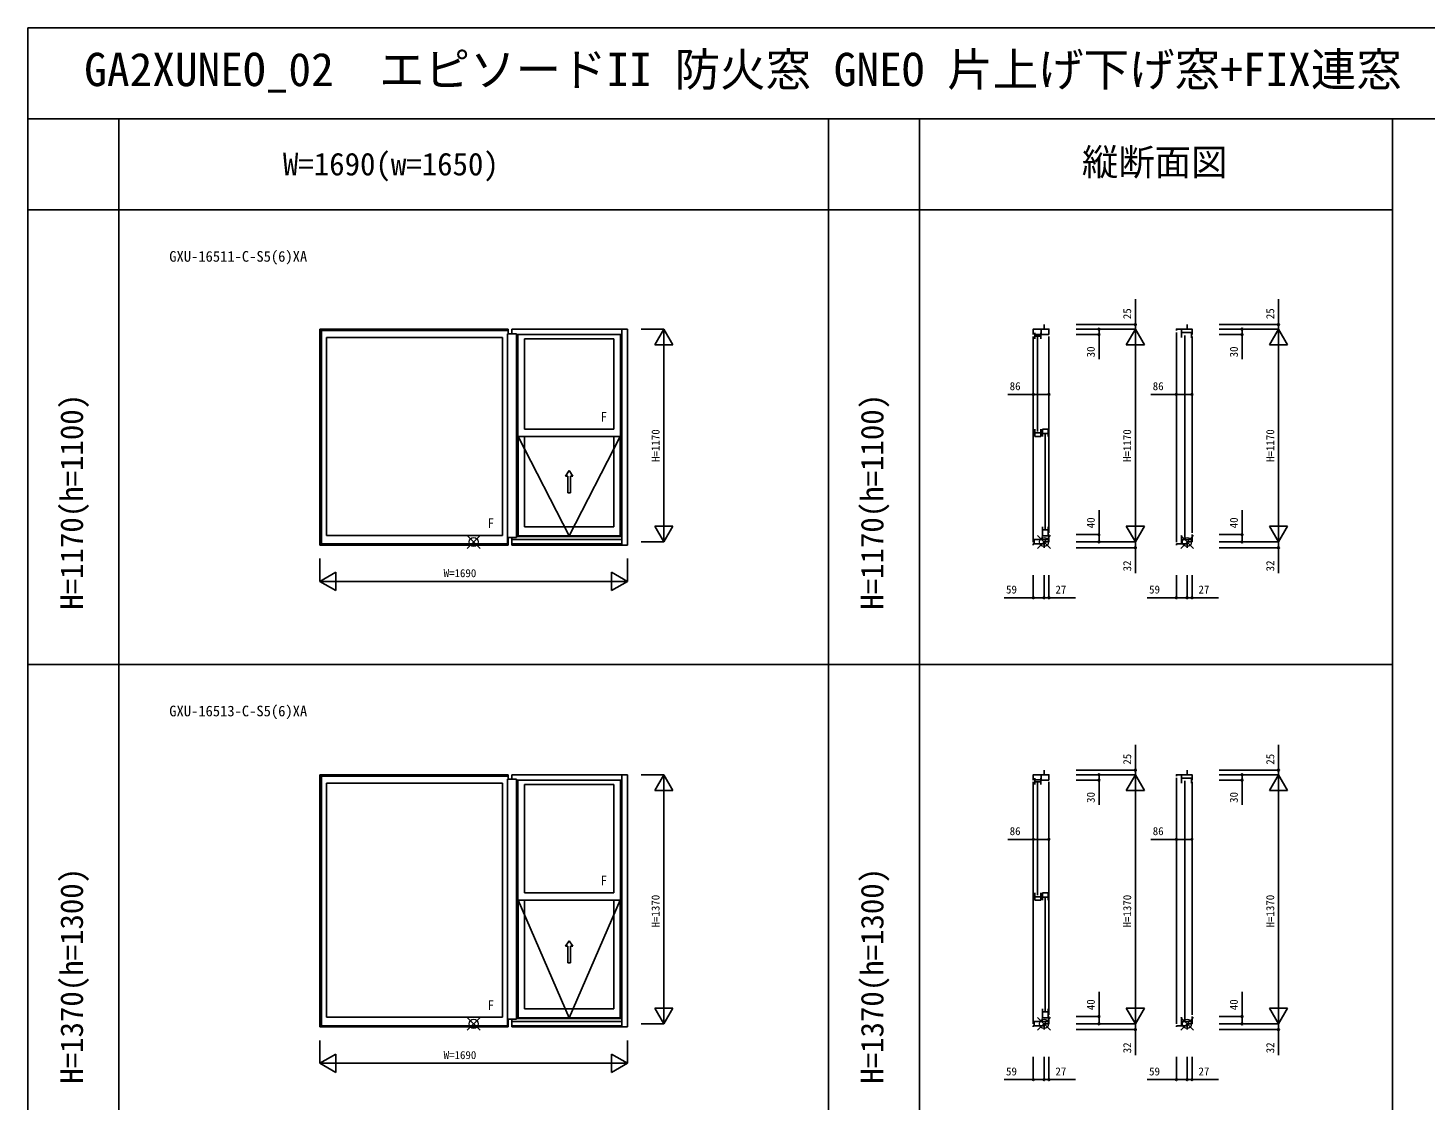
# Model space of a CAD drawing. Units: millimetres, scale not verified. Extents: x -13750 to 13750, y -10000 to 10000.
# Drawn here: x -13750 to -6070, y 4104 to 10000 of the extents above; entities that cross this region are included whole.
import ezdxf
from ezdxf.enums import TextEntityAlignment as Align

# ---------------------------------------------------------------- set-up
doc = ezdxf.new("R2010")
doc.units = ezdxf.units.MM
doc.header["$LTSCALE"] = 50
for name, color, linetype in [('0-0_0', 3, 'Continuous'), ('0-1_YKK_A1', 4, 'Continuous'), ('0-3_YKK_C1', 4, 'Continuous'), ('0-4_YKK_F1', 7, 'Continuous'), ('0-6_YKK_N1', 2, 'Continuous')]:
    doc.layers.add(name, color=color, linetype=linetype)
doc.layers.add('0-5_YKK_IN', color=1, linetype='Continuous', lineweight=18)
doc.styles.add('ＭＳ ゴシック', font='')
doc.styles.get('ＭＳ ゴシック').set_extended_font_data('MS Gothic')

msp = doc.modelspace()

# ---------------------------------------------------------------- linework, layer by layer
at = {"layer": '0-1_YKK_A1'}
for p, q in [((-12145, 8343.5), (-11110, 8343.5)), ((-12145, 8343.5), (-12145, 7156.5)), ((-12136, 8343.5), (-12136, 7156.5)), ((-12136, 8336), (-11110, 8336)), ((-12109, 8297.5), (-11141, 8297.5)), ((-12109, 8297.5), (-12109, 7209.5)), ((-11141, 8297.5), (-11141, 7209.5)), ((-11114, 8318.5), (-11114, 7156.5)), ((-11114, 8318.5), (-11064, 8318.5)), ((-11110, 8343.5), (-11110, 8318.5)), ((-11090, 8343.5), (-10455, 8343.5)), ((-11090, 8343.5), (-11090, 8318.5)), ((-11064.01, 8313.5), (-10486, 8313.5)), ((-11064, 8318.5), (-11064, 7198.5)), ((-11057, 8313.5), (-11057, 7753)), ((-10493, 8313.5), (-10493, 7753)), ((-10486, 8343.5), (-10486, 7156.5)), ((-10455, 8343.5), (-10455, 7156.5)), ((-11021, 8289.5), (-11021, 7793)), ((-10529, 8289.5), (-11021, 8289.5)), ((-10529, 8289.5), (-10529, 7793)), ((-10529, 7793), (-11021, 7793)), ((-10493, 7753), (-11057, 7753)), ((-11054.99, 7206.5), (-11054.99, 7753)), ((-11021, 7753), (-11021, 7256.5)), ((-10529, 7753), (-10529, 7256.5)), ((-10495.02, 7206.5), (-10495.02, 7753)), ((-10794.99, 7535.39), (-10775, 7565.39)), ((-10794.99, 7535.39), (-10782.49, 7535.39)), ((-10782.5, 7444.25), (-10782.49, 7535.39)), ((-10755.01, 7535.39), (-10775, 7565.39)), ((-10755.01, 7535.39), (-10767.51, 7535.39)), ((-10767.5, 7444.25), (-10767.51, 7535.39)), ((-10767.5, 7444.25), (-10782.5, 7444.25)), ((-10529, 7256.5), (-11021, 7256.5)), ((-12145, 7156.5), (-11110, 7156.5)), ((-11114.01, 7162.5), (-12136, 7162.5)), ((-12109, 7209.5), (-11141, 7209.5)), ((-11064, 7198.5), (-11114, 7198.5)), ((-11110, 7198.5), (-11110, 7156.5)), ((-11090, 7198.5), (-11090, 7156.5)), ((-10486, 7186.5), (-11090, 7186.5)), ((-10486, 7162.5), (-11090, 7162.5)), ((-11090, 7156.5), (-10455, 7156.5)), ((-10486, 7203.5), (-11064, 7203.5)), ((-11054.99, 7206.5), (-10495.02, 7206.5)), ((-12145, 5893.5), (-11110, 5893.5)), ((-12145, 5893.5), (-12145, 4506.5)), ((-12136, 5893.5), (-12136, 4506.5)), ((-12136, 5886), (-11110, 5886)), ((-12109, 5847.5), (-11141, 5847.5)), ((-12109, 5847.5), (-12109, 4559.5)), ((-11141, 5847.5), (-11141, 4559.5)), ((-11114, 5868.5), (-11114, 4506.5)), ((-11114, 5868.5), (-11064, 5868.5)), ((-11110, 5893.5), (-11110, 5868.5)), ((-11090, 5893.5), (-10455, 5893.5)), ((-11090, 5893.5), (-11090, 5868.5)), ((-11064.01, 5863.5), (-10486, 5863.5)), ((-11064, 5868.5), (-11064, 4548.5)), ((-11057, 5863.5), (-11057, 5203)), ((-11021, 5839.5), (-11021, 5243)), ((-10529, 5839.5), (-11021, 5839.5)), ((-10529, 5839.5), (-10529, 5243)), ((-10493, 5863.5), (-10493, 5203)), ((-10486, 5893.5), (-10486, 4506.5)), ((-10455, 5893.5), (-10455, 4506.5)), ((-10529, 5243), (-11021, 5243)), ((-10493, 5203), (-11057, 5203)), ((-11054.99, 4556.5), (-11054.99, 5203)), ((-11021, 5203), (-11021, 4606.5)), ((-10529, 5203), (-10529, 4606.5)), ((-10495.02, 4556.5), (-10495.02, 5203)), ((-10794.99, 4949.78), (-10775, 4979.77)), ((-10794.99, 4949.78), (-10782.49, 4949.78)), ((-10782.5, 4858.64), (-10782.49, 4949.78)), ((-10755.01, 4949.78), (-10775, 4979.77)), ((-10755.01, 4949.78), (-10767.51, 4949.78)), ((-10767.5, 4858.64), (-10767.51, 4949.78)), ((-10767.5, 4858.64), (-10782.5, 4858.64)), ((-12109, 4559.5), (-11141, 4559.5)), ((-11064, 4548.5), (-11114, 4548.5)), ((-11110, 4548.5), (-11110, 4506.5)), ((-11090, 4548.5), (-11090, 4506.5)), ((-10486, 4536.5), (-11090, 4536.5)), ((-10486, 4553.5), (-11064, 4553.5)), ((-11054.99, 4556.5), (-10495.02, 4556.5)), ((-10529, 4606.5), (-11021, 4606.5)), ((-12145, 4506.5), (-11110, 4506.5)), ((-11114.01, 4512.5), (-12136, 4512.5)), ((-10486, 4512.5), (-11090, 4512.5)), ((-11090, 4506.5), (-10455, 4506.5))]:
    msp.add_line(p, q, dxfattribs=at)
for points in [[(-10495.02, 7753), (-10775, 7206.5), (-11054.99, 7753)], [(-10495.02, 5203), (-10775, 4556.5), (-11054.99, 5203)]]:
    msp.add_lwpolyline(points, dxfattribs=at)
at = {"layer": '0-3_YKK_C1'}
for p, q in [((-8223.65, 8303.5), (-8223.65, 7172.5)), ((-8214.75, 8323.5), (-8214.75, 8289.5)), ((-8181.85, 8315), (-8214.75, 8315)), ((-8181.83, 8304.5), (-8214.73, 8304.5)), ((-8200.35, 8301.5), (-8200.35, 7781)), ((-8181.85, 8323.5), (-8181.85, 8289.5)), ((-8179.85, 8343.5), (-8179.85, 8313.5)), ((-8137.65, 8313.5), (-8179.85, 8313.5)), ((-8164.65, 8343.5), (-8164.65, 8368.5)), ((-8137.65, 8303.5), (-8137.65, 7223.5)), ((-7437.35, 8326), (-7437.35, 7172.5)), ((-7408.35, 8343.5), (-7408.35, 8297.5)), ((-7351.35, 8324.5), (-7408.35, 8324.5)), ((-7390.45, 8309.5), (-7390.45, 7197.5)), ((-7378.35, 8343.5), (-7378.35, 8368.5)), ((-7354.35, 8296.5), (-7354.35, 8324.5)), ((-7351.35, 7223.5), (-7351.35, 8303.5)), ((-8214.75, 7793), (-8214.75, 7753)), ((-8183.25, 7772.6), (-8214.75, 7772.6)), ((-8183.25, 7793), (-8183.25, 7753)), ((-8173.55, 7793.01), (-8173.55, 7753)), ((-8142.85, 7793), (-8173.55, 7793)), ((-8142.85, 7769.5), (-8173.55, 7769.5)), ((-8159.15, 7765), (-8159.15, 7244.5)), ((-8142.85, 7793), (-8142.85, 7753)), ((-8183.27, 7753), (-8214.75, 7753)), ((-8173.55, 7256.5), (-8173.55, 7206.5)), ((-8142.85, 7240), (-8173.55, 7240)), ((-8223.65, 7162.5), (-8164.65, 7162.5)), ((-8223.65, 7162.5), (-8223.65, 7156.5)), ((-8218.85, 7186.5), (-8218.85, 7162.5)), ((-8137.65, 7186.5), (-8218.85, 7186.5)), ((-8175.55, 7203.5), (-8175.55, 7186.5)), ((-8164.65, 7141.5), (-8164.65, 7173.5)), ((-8164.65, 7173.5), (-8137.65, 7173.5)), ((-8137.65, 7213.5), (-8137.65, 7173.5)), ((-7437.35, 7162.5), (-7378.35, 7162.5)), ((-7437.35, 7156.5), (-7437.35, 7162.5)), ((-7408.35, 7209.5), (-7408.35, 7162.5)), ((-7408.35, 7186.5), (-7351.35, 7186.5)), ((-7378.35, 7173.5), (-7351.35, 7173.5)), ((-7378.35, 7141.5), (-7378.35, 7173.5)), ((-7351.35, 7173.5), (-7351.35, 7213.5)), ((-8164.65, 5893.5), (-8164.65, 5918.5)), ((-7378.35, 5893.5), (-7378.35, 5918.5)), ((-8223.65, 5853.5), (-8223.65, 4522.5)), ((-8214.75, 5873.5), (-8214.75, 5839.5)), ((-8181.85, 5865), (-8214.75, 5865)), ((-8181.83, 5854.5), (-8214.73, 5854.5)), ((-8200.35, 5851.5), (-8200.35, 5231)), ((-8181.85, 5873.5), (-8181.85, 5839.5)), ((-8179.85, 5893.5), (-8179.85, 5863.5)), ((-8137.65, 5863.5), (-8179.85, 5863.5)), ((-8137.65, 5853.5), (-8137.65, 4573.5)), ((-7437.35, 5876), (-7437.35, 4522.5)), ((-7408.35, 5893.5), (-7408.35, 5847.5)), ((-7351.35, 5874.5), (-7408.35, 5874.5)), ((-7390.45, 5859.5), (-7390.45, 4547.5)), ((-7354.35, 5846.5), (-7354.35, 5874.5)), ((-7351.35, 4573.5), (-7351.35, 5853.5)), ((-8214.75, 5243), (-8214.75, 5203)), ((-8183.25, 5222.6), (-8214.75, 5222.6)), ((-8183.25, 5243), (-8183.25, 5203)), ((-8173.55, 5243.01), (-8173.55, 5203)), ((-8142.85, 5243), (-8173.55, 5243)), ((-8142.85, 5243), (-8142.85, 5203)), ((-8183.27, 5203), (-8214.75, 5203)), ((-8142.85, 5219.5), (-8173.55, 5219.5)), ((-8159.15, 5215), (-8159.15, 4594.5)), ((-8218.85, 4536.5), (-8218.85, 4512.5)), ((-8137.65, 4536.5), (-8218.85, 4536.5)), ((-8175.55, 4553.5), (-8175.55, 4536.5)), ((-8173.55, 4606.5), (-8173.55, 4556.5)), ((-8142.85, 4590), (-8173.55, 4590)), ((-8137.65, 4563.5), (-8137.65, 4523.5)), ((-7408.35, 4559.5), (-7408.35, 4512.5)), ((-7408.35, 4536.5), (-7351.35, 4536.5)), ((-7351.35, 4523.5), (-7351.35, 4563.5)), ((-8223.65, 4512.5), (-8164.65, 4512.5)), ((-8223.65, 4512.5), (-8223.65, 4506.5)), ((-8164.65, 4491.5), (-8164.65, 4523.5)), ((-8164.65, 4523.5), (-8137.65, 4523.5)), ((-7437.35, 4512.5), (-7378.35, 4512.5)), ((-7437.35, 4506.5), (-7437.35, 4512.5)), ((-7378.35, 4523.5), (-7351.35, 4523.5)), ((-7378.35, 4491.5), (-7378.35, 4523.5))]:
    msp.add_line(p, q, dxfattribs=at)
for points in [[(-8137.65, 8313.5), (-8137.65, 8343.5), (-8223.65, 8343.5), (-8223.65, 8313.5)], [(-7351.35, 8313.5), (-7351.35, 8343.5), (-7437.35, 8343.5), (-7437.35, 8336)], [(-8142.85, 7256.5), (-8142.85, 7206.5), (-8173.55, 7206.5)], [(-8137.65, 5863.5), (-8137.65, 5893.5), (-8223.65, 5893.5), (-8223.65, 5863.5)], [(-7351.35, 5863.5), (-7351.35, 5893.5), (-7437.35, 5893.5), (-7437.35, 5886)], [(-8142.85, 4606.5), (-8142.85, 4556.5), (-8173.55, 4556.5)]]:
    msp.add_lwpolyline(points, dxfattribs=at)
at = {"layer": '0-4_YKK_F1'}
for p, q in [((-13750, 10000), (13750, 10000)), ((-13750, -10000), (-13750, 10000)), ((-13750, 9500), (-6250, 9500)), ((-13750, 9500), (13250, 9500)), ((-13250, 962.5), (-13250, 9500)), ((-9350, 962.5), (-9350, 9500)), ((-8850, 962.5), (-8850, 9500)), ((-6250, 962.5), (-6250, 9500)), ((-13750, 9000), (-6250, 9000)), ((-13750, 6500), (-6250, 6500))]:
    msp.add_line(p, q, dxfattribs=at)
at = {"layer": '0-5_YKK_IN'}
for p, q in [((-11264.64, 7138.14), (-11335.36, 7208.86)), ((-11264.64, 7208.86), (-11335.36, 7138.14)), ((-8200, 7138.14), (-8129.29, 7208.86)), ((-8200, 7208.86), (-8129.29, 7138.14)), ((-7413.71, 7138.14), (-7343, 7208.86)), ((-7413.71, 7208.86), (-7343, 7138.14)), ((-11264.64, 4488.14), (-11335.36, 4558.86)), ((-11264.64, 4558.86), (-11335.36, 4488.14)), ((-8200, 4488.14), (-8129.29, 4558.86)), ((-8200, 4558.86), (-8129.29, 4488.14)), ((-7413.71, 4488.14), (-7343, 4558.86)), ((-7413.71, 4558.86), (-7343, 4488.14))]:
    msp.add_line(p, q, dxfattribs=at)
for centre in [(-11300, 7173.5), (-8164.65, 7173.5), (-7378.35, 7173.5), (-11300, 4523.5), (-8164.65, 4523.5), (-7378.35, 4523.5)]:
    msp.add_circle(centre, 25, dxfattribs=at)
at = {"layer": '0-6_YKK_N1'}
for p, q in [((-10380, 8343.5), (-10255, 8343.5)), ((-10255, 8343.5), (-10305, 8256.9)), ((-10255, 7173.5), (-10255, 8343.5)), ((-10255, 8343.5), (-10205, 8256.9)), ((-7987.65, 8368.5), (-7662.65, 8368.5)), ((-7987.65, 8313.5), (-7862.65, 8313.5)), ((-7662.65, 8343.5), (-7712.65, 8256.9)), ((-7662.65, 7173.5), (-7662.65, 8343.5)), ((-7662.65, 8343.5), (-7612.65, 8256.9)), ((-7201.35, 8368.5), (-6876.35, 8368.5)), ((-7201.35, 8313.5), (-7076.35, 8313.5)), ((-6876.35, 8343.5), (-6926.35, 8256.9)), ((-6876.35, 7173.5), (-6876.35, 8343.5)), ((-6876.35, 8343.5), (-6826.35, 8256.9)), ((-10305, 8256.9), (-10205, 8256.9)), ((-7712.65, 8256.9), (-7612.65, 8256.9)), ((-6926.35, 8256.9), (-6826.35, 8256.9)), ((-8223.65, 7859.84), (-8223.65, 7984.84)), ((-8137.65, 7859.84), (-8137.65, 7984.84)), ((-7437.35, 7859.84), (-7437.35, 7984.84)), ((-7351.35, 7859.84), (-7351.35, 7984.84)), ((-10255, 7173.5), (-10305, 7260.1)), ((-10205, 7260.1), (-10305, 7260.1)), ((-10255, 7173.5), (-10205, 7260.1)), ((-7662.65, 7173.5), (-7712.65, 7260.1)), ((-7612.65, 7260.1), (-7712.65, 7260.1)), ((-7662.65, 7173.5), (-7612.65, 7260.1)), ((-6876.35, 7173.5), (-6926.35, 7260.1)), ((-6826.35, 7260.1), (-6926.35, 7260.1)), ((-6876.35, 7173.5), (-6826.35, 7260.1)), ((-10380, 7173.5), (-10255, 7173.5)), ((-7987.65, 7213.5), (-7862.65, 7213.5)), ((-7201.35, 7213.5), (-7076.35, 7213.5)), ((-12145, 7081.5), (-12145, 6956.5)), ((-10455, 7081.5), (-10455, 6956.5)), ((-7987.65, 7141.5), (-7662.65, 7141.5)), ((-7201.35, 7141.5), (-6876.35, 7141.5)), ((-12145, 6956.5), (-12058.4, 7006.5)), ((-12058.4, 7006.5), (-12058.4, 6906.5)), ((-10455, 6956.5), (-10541.6, 7006.5)), ((-10541.6, 6906.5), (-10541.6, 7006.5)), ((-8223.65, 6991.5), (-8223.65, 6866.5)), ((-8164.65, 6991.5), (-8164.65, 6866.5)), ((-7437.35, 6991.5), (-7437.35, 6866.5)), ((-7378.35, 6991.5), (-7378.35, 6866.5)), ((-10455, 6956.5), (-12145, 6956.5)), ((-12145, 6956.5), (-12058.4, 6906.5)), ((-10455, 6956.5), (-10541.6, 6906.5)), ((-7992.08, 6866.5), (-8137.65, 6866.5)), ((-7205.78, 6866.5), (-7351.35, 6866.5)), ((-7987.65, 5918.5), (-7662.65, 5918.5)), ((-7201.35, 5918.5), (-6876.35, 5918.5)), ((-10380, 5893.5), (-10255, 5893.5)), ((-10255, 5893.5), (-10305, 5806.9)), ((-10255, 4523.5), (-10255, 5893.5)), ((-10255, 5893.5), (-10205, 5806.9)), ((-7987.65, 5863.5), (-7862.65, 5863.5)), ((-7662.65, 5893.5), (-7712.65, 5806.9)), ((-7662.65, 4523.5), (-7662.65, 5893.5)), ((-7662.65, 5893.5), (-7612.65, 5806.9)), ((-7201.35, 5863.5), (-7076.35, 5863.5)), ((-6876.35, 5893.5), (-6926.35, 5806.9)), ((-6876.35, 4523.5), (-6876.35, 5893.5)), ((-6876.35, 5893.5), (-6826.35, 5806.9)), ((-10305, 5806.9), (-10205, 5806.9)), ((-7712.65, 5806.9), (-7612.65, 5806.9)), ((-6926.35, 5806.9), (-6826.35, 5806.9)), ((-8223.65, 5412.91), (-8223.65, 5537.91)), ((-8137.65, 5412.91), (-8137.65, 5537.91)), ((-7437.35, 5412.91), (-7437.35, 5537.91)), ((-7351.35, 5412.91), (-7351.35, 5537.91)), ((-10255, 4523.5), (-10305, 4610.1)), ((-10205, 4610.1), (-10305, 4610.1)), ((-10255, 4523.5), (-10205, 4610.1)), ((-7662.65, 4523.5), (-7712.65, 4610.1)), ((-7612.65, 4610.1), (-7712.65, 4610.1)), ((-7662.65, 4523.5), (-7612.65, 4610.1)), ((-6876.35, 4523.5), (-6926.35, 4610.1)), ((-6826.35, 4610.1), (-6926.35, 4610.1)), ((-6876.35, 4523.5), (-6826.35, 4610.1)), ((-7987.65, 4563.5), (-7862.65, 4563.5)), ((-7201.35, 4563.5), (-7076.35, 4563.5)), ((-10380, 4523.5), (-10255, 4523.5)), ((-7987.65, 4491.5), (-7662.65, 4491.5)), ((-7201.35, 4491.5), (-6876.35, 4491.5)), ((-12145, 4431.5), (-12145, 4306.5)), ((-10455, 4431.5), (-10455, 4306.5)), ((-12145, 4306.5), (-12058.4, 4356.5)), ((-10455, 4306.5), (-12145, 4306.5)), ((-12145, 4306.5), (-12058.4, 4256.5)), ((-12058.4, 4356.5), (-12058.4, 4256.5)), ((-10455, 4306.5), (-10541.6, 4356.5)), ((-10541.6, 4256.5), (-10541.6, 4356.5)), ((-10455, 4306.5), (-10541.6, 4256.5)), ((-8223.65, 4341.5), (-8223.65, 4216.5)), ((-8164.65, 4341.5), (-8164.65, 4216.5)), ((-7437.35, 4341.5), (-7437.35, 4216.5)), ((-7378.35, 4341.5), (-7378.35, 4216.5)), ((-7992.08, 4216.5), (-8137.65, 4216.5)), ((-7205.78, 4216.5), (-7351.35, 4216.5))]:
    msp.add_line(p, q, dxfattribs=at)
for points in [[(-7987.65, 8343.5), (-7662.65, 8343.5), (-7662.65, 8368.5), (-7662.65, 8508.5)], [(-7201.35, 8343.5), (-6876.35, 8343.5), (-6876.35, 8368.5), (-6876.35, 8508.5)], [(-7862.65, 8343.5), (-7862.65, 8313.5), (-7862.65, 8178.5)], [(-7076.35, 8343.5), (-7076.35, 8313.5), (-7076.35, 8178.5)], [(-8137.65, 7984.84), (-8223.65, 7984.84), (-8363.65, 7984.84)], [(-7351.35, 7984.84), (-7437.35, 7984.84), (-7577.35, 7984.84)], [(-7862.65, 7173.5), (-7862.65, 7213.5), (-7862.65, 7348.5)], [(-7076.35, 7173.5), (-7076.35, 7213.5), (-7076.35, 7348.5)], [(-7987.65, 7173.5), (-7662.65, 7173.5), (-7662.65, 7141.5), (-7662.65, 7001.5)], [(-7201.35, 7173.5), (-6876.35, 7173.5), (-6876.35, 7141.5), (-6876.35, 7001.5)], [(-8137.65, 6991.5), (-8137.65, 6866.5), (-8164.65, 6866.5)], [(-7351.35, 6991.5), (-7351.35, 6866.5), (-7378.35, 6866.5)], [(-8164.65, 6866.5), (-8223.65, 6866.5), (-8383.65, 6866.5)], [(-7378.35, 6866.5), (-7437.35, 6866.5), (-7597.35, 6866.5)], [(-7987.65, 5893.5), (-7662.65, 5893.5), (-7662.65, 5918.5), (-7662.65, 6058.5)], [(-7201.35, 5893.5), (-6876.35, 5893.5), (-6876.35, 5918.5), (-6876.35, 6058.5)], [(-7862.65, 5893.5), (-7862.65, 5863.5), (-7862.65, 5728.5)], [(-7076.35, 5893.5), (-7076.35, 5863.5), (-7076.35, 5728.5)], [(-8137.65, 5537.91), (-8223.65, 5537.91), (-8363.65, 5537.91)], [(-7351.35, 5537.91), (-7437.35, 5537.91), (-7577.35, 5537.91)], [(-7862.65, 4523.5), (-7862.65, 4563.5), (-7862.65, 4698.5)], [(-7076.35, 4523.5), (-7076.35, 4563.5), (-7076.35, 4698.5)], [(-7987.65, 4523.5), (-7662.65, 4523.5), (-7662.65, 4491.5), (-7662.65, 4351.5)], [(-7201.35, 4523.5), (-6876.35, 4523.5), (-6876.35, 4491.5), (-6876.35, 4351.5)], [(-8137.65, 4341.5), (-8137.65, 4216.5), (-8164.65, 4216.5)], [(-7351.35, 4341.5), (-7351.35, 4216.5), (-7378.35, 4216.5)], [(-8164.65, 4216.5), (-8223.65, 4216.5), (-8383.65, 4216.5)], [(-7378.35, 4216.5), (-7437.35, 4216.5), (-7597.35, 4216.5)]]:
    msp.add_lwpolyline(points, dxfattribs=at)
for centre in [(-7662.65, 8368.5), (-6876.35, 8368.5), (-7862.65, 8343.5), (-7862.65, 8313.5), (-7076.35, 8343.5), (-7076.35, 8313.5), (-8223.65, 7984.84), (-8137.65, 7984.84), (-7437.35, 7984.84), (-7351.35, 7984.84), (-7862.65, 7213.5), (-7862.65, 7173.5), (-7662.65, 7141.5), (-7076.35, 7213.5), (-7076.35, 7173.5), (-6876.35, 7141.5), (-8223.65, 6866.5), (-8164.65, 6866.5), (-8137.65, 6866.5), (-7437.35, 6866.5), (-7378.35, 6866.5), (-7351.35, 6866.5), (-7662.65, 5918.5), (-6876.35, 5918.5), (-7862.65, 5893.5), (-7862.65, 5863.5), (-7076.35, 5893.5), (-7076.35, 5863.5), (-8223.65, 5537.91), (-8137.65, 5537.91), (-7437.35, 5537.91), (-7351.35, 5537.91), (-7862.65, 4563.5), (-7076.35, 4563.5), (-7862.65, 4523.5), (-7662.65, 4491.5), (-7076.35, 4523.5), (-6876.35, 4491.5), (-8223.65, 4216.5), (-8164.65, 4216.5), (-8137.65, 4216.5), (-7437.35, 4216.5), (-7378.35, 4216.5), (-7351.35, 4216.5)]:
    msp.add_circle(centre, 5, dxfattribs=at)

# ---------------------------------------------------------------- texts
at = {"layer": '0-0_0', "color": 7, "style": 'ＭＳ ゴシック'}
for s, height, p in [('GA2XUNEO_02  エピソードII 防火窓 GNEO 片上げ下げ窓+FIX連窓', 183.3, (-13440.77, 9625)), ('GXU-16511-C-S5(6)XA', 58.65, (-12973.07, 8696.78)), ('GXU-16513-C-S5(6)XA', 58.65, (-12973.07, 6196.78))]:
    msp.add_text(s, height=height, dxfattribs=at).set_placement(p, align=Align.BOTTOM_LEFT)
at = {"layer": '0-0_0', "style": 'ＭＳ ゴシック'}
for s, height, p in [('W=1690(w=1650)', 124.6, (-12348.33, 9151.63)), ('縦断面図', 146.6, (-7956.42, 9144.81))]:
    msp.add_text(s, height=height, dxfattribs=at).set_placement(p, align=Align.BOTTOM_LEFT)
for s, p in [('H=1170(h=1100)', (-13410.05, 6800.83)), ('H=1170(h=1100)', (-9010.05, 6800.83)), ('H=1370(h=1300)', (-13410.05, 4194.17)), ('H=1370(h=1300)', (-9010.05, 4194.17))]:
    msp.add_text(s, height=124.6, rotation=90, dxfattribs=at).set_placement(p, align=Align.BOTTOM_LEFT)
at = {"layer": '0-1_YKK_A1', "style": 'ＭＳ ゴシック'}
for p in [(-10602.25, 7819.54), (-11223.65, 7233.56), (-10602.25, 5269.54), (-11223.65, 4583.56)]:
    msp.add_text('F', height=53.17, dxfattribs=at).set_placement(p, align=Align.BOTTOM_LEFT)
at = {"layer": '0-6_YKK_N1', "style": 'ＭＳ ゴシック'}
for s, p in [('25', (-7672.65, 8398.5)), ('25', (-6886.35, 8398.5)), ('30', (-7872.65, 8188.5)), ('30', (-7086.35, 8188.5)), ('H=1170', (-10265, 7613.5)), ('H=1170', (-7672.65, 7613.5)), ('H=1170', (-6886.35, 7613.5)), ('40', (-7872.65, 7248.5)), ('40', (-7086.35, 7248.5)), ('32', (-7672.65, 7011.5)), ('32', (-6886.35, 7011.5)), ('25', (-7672.65, 5948.5)), ('25', (-6886.35, 5948.5)), ('30', (-7872.65, 5738.5)), ('30', (-7086.35, 5738.5)), ('H=1370', (-10265, 5053.5)), ('H=1370', (-7672.65, 5053.5)), ('H=1370', (-6886.35, 5053.5)), ('40', (-7872.65, 4598.5)), ('40', (-7086.35, 4598.5)), ('32', (-7672.65, 4361.5)), ('32', (-6886.35, 4361.5))]:
    msp.add_text(s, height=43.99, rotation=90, dxfattribs=at).set_placement(p, align=Align.BOTTOM_LEFT)
for s, p in [('86', (-8353.65, 7994.84)), ('86', (-7567.35, 7994.84)), ('W=1690', (-11465, 6966.5)), ('59', (-8373.65, 6876.5)), ('27', (-8102.08, 6876.5)), ('59', (-7587.35, 6876.5)), ('27', (-7315.78, 6876.5)), ('86', (-8353.65, 5547.91)), ('86', (-7567.35, 5547.91)), ('W=1690', (-11465, 4316.5)), ('59', (-8373.65, 4226.5)), ('27', (-8102.08, 4226.5)), ('59', (-7587.35, 4226.5)), ('27', (-7315.78, 4226.5))]:
    msp.add_text(s, height=43.99, dxfattribs=at).set_placement(p, align=Align.BOTTOM_LEFT)

doc.saveas('drawing.dxf')
